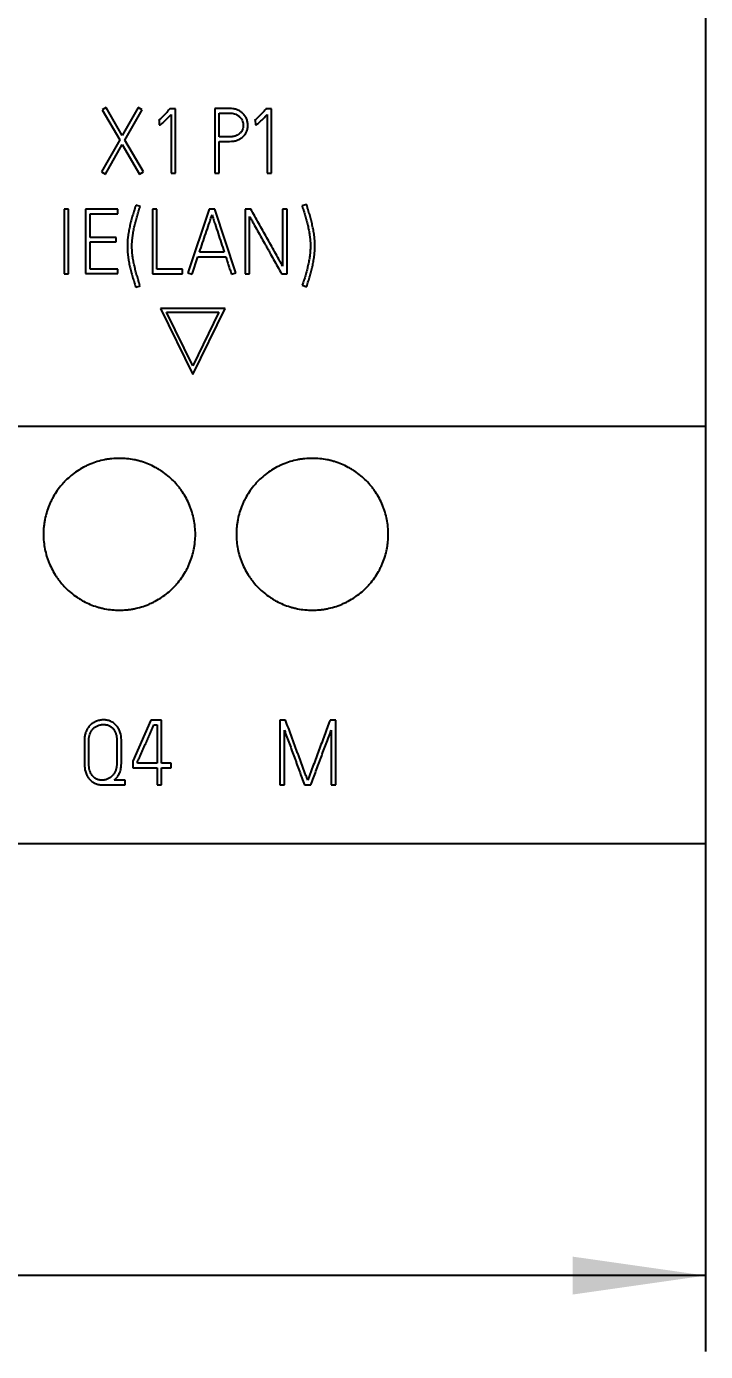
# Model space of a CAD drawing. Extents: x 0 to 420, y 0 to 297.
# Drawn here: x 145.14 to 163.01, y 132 to 166.9 of the extents above; entities that cross this region are included whole.
import ezdxf

# ---------------------------------------------------------------- set-up
doc = ezdxf.new("R2010")
doc.units = 0
doc.header["$LTSCALE"] = 23.1
for name, color, linetype in [('10000_FRONT', 7, 'CONTINUOUS'), ('10100_DIM_FRONT', 7, 'CONTINUOUS'), ('10500_FRONT_LABELING', 7, 'CONTINUOUS')]:
    doc.layers.add(name, color=color, linetype=linetype)
doc.styles.get("Standard").update_dxf_attribs({"font": 'txt', "width": 0.8})
doc.dimstyles.new('DIMSTYLE_1', dxfattribs={"dimtxt": 3.5, "dimasz": 3.5, "dimexe": 0.18, "dimexo": 0.0625, "dimgap": 0.09, "dimtad": 1, "dimtxsty": 'STANDARD', "dimcen": 0.09, "dimazin": 3, "dimtp": 0.05, "dimtm": 0.05, "dimtfac": 1, "dimtofl": 0, "dimtmove": 0, "dimatfit": 3, "dimtolj": 1})

# ---------------------------------------------------------------- blocks, each defined once
blk = doc.blocks.new('*D0')
at = {"layer": '10100_DIM_FRONT', "linetype": 'CONTINUOUS'}
for p, q in [((91.514557, 150.862664), (91.514557, 131.996772)), ((163.014557, 150.862664), (163.014557, 131.996772)), ((91.514557, 133.996772), (127.264557, 133.996772)), ((163.014557, 133.996772), (127.264557, 133.996772))]:
    blk.add_line(p, q, dxfattribs=at)
for points in [[(95.014557, 134.496772), (91.514557, 133.996772), (95.014557, 133.496772)], [(159.514557, 133.496772), (163.014557, 133.996772), (159.514557, 134.496772)]]:
    blk.add_solid(points, dxfattribs=at)
at = {"layer": '10100_DIM_FRONT', "linetype": 'CONTINUOUS', "width": 0.660714}
blk.add_text('71,5', height=3.5, dxfattribs=at).set_placement((123.820742, 134.871772))

msp = doc.modelspace()

# ---------------------------------------------------------------- linework, layer by layer
at = {"layer": '10000_FRONT', "color": 7, "linetype": 'CONTINUOUS'}
for p, q in [((163.015, 235.376), (163.015, 145.376)), ((148.665, 159.476), (149.515, 157.733)), ((150.365, 159.476), (148.665, 159.476)), ((149.515, 157.962), (148.825, 159.376)), ((148.825, 159.376), (150.205, 159.376)), ((149.515, 157.733), (150.365, 159.476)), ((150.205, 159.376), (149.515, 157.962)), ((91.515, 156.376), (163.015, 156.376)), ((91.515, 145.376), (163.015, 145.376))]:
    msp.add_line(p, q, dxfattribs=at)
for points, knots in [([(149.585, 153.526), (149.585, 153.592), (149.581, 153.657), (149.569, 153.787), (149.559, 153.851), (149.534, 153.978), (149.518, 154.042), (149.49, 154.136), (149.48, 154.167), (149.457, 154.229), (149.446, 154.259), (149.408, 154.35), (149.353, 154.468), (149.286, 154.58), (149.232, 154.661), (149.213, 154.688), (149.174, 154.741), (149.154, 154.767), (149.091, 154.843), (149.047, 154.892), (148.909, 155.03), (148.809, 155.113), (148.686, 155.196), (148.672, 155.205), (148.644, 155.223), (148.63, 155.231), (148.588, 155.257), (148.559, 155.273), (148.472, 155.32), (148.413, 155.348), (148.293, 155.398), (148.231, 155.42), (148.137, 155.449), (148.106, 155.457), (148.042, 155.474), (148.009, 155.481), (147.912, 155.5), (147.782, 155.52), (147.652, 155.526), (147.521, 155.526), (147.456, 155.523), (147.357, 155.514), (147.324, 155.51), (147.259, 155.5), (147.226, 155.494), (147.13, 155.475), (147.066, 155.459), (146.941, 155.421), (146.88, 155.399), (146.789, 155.361), (146.759, 155.348), (146.714, 155.327), (146.699, 155.32), (146.67, 155.305), (146.597, 155.267), (146.526, 155.225), (146.364, 155.116), (146.263, 155.033), (146.146, 154.916), (146.123, 154.892), (146.079, 154.844), (146.058, 154.819), (145.996, 154.743), (145.957, 154.691), (145.885, 154.582), (145.851, 154.526), (145.805, 154.44), (145.79, 154.41), (145.762, 154.351), (145.749, 154.321), (145.711, 154.23), (145.668, 154.107), (145.636, 153.981), (145.617, 153.886), (145.611, 153.853), (145.602, 153.789), (145.598, 153.756), (145.588, 153.658), (145.585, 153.592), (145.585, 153.526)], [0, 0, 0, 0, 0.03125, 0.03125, 0.0625, 0.0625, 0.09375, 0.09375, 0.109375, 0.109375, 0.125, 0.125, 0.15625, 0.1875, 0.1875, 0.203125, 0.203125, 0.21875, 0.21875, 0.25, 0.25, 0.3125, 0.3125, 0.320312, 0.320312, 0.328125, 0.328125, 0.34375, 0.34375, 0.375, 0.375, 0.40625, 0.40625, 0.421875, 0.421875, 0.4375, 0.4375, 0.46875, 0.5, 0.5, 0.53125, 0.53125, 0.546875, 0.546875, 0.5625, 0.5625, 0.59375, 0.59375, 0.625, 0.625, 0.640625, 0.640625, 0.648438, 0.648438, 0.65625, 0.6875, 0.6875, 0.75, 0.75, 0.765625, 0.765625, 0.78125, 0.78125, 0.8125, 0.8125, 0.84375, 0.84375, 0.859375, 0.859375, 0.875, 0.875, 0.90625, 0.9375, 0.9375, 0.953125, 0.953125, 0.96875, 0.96875, 1, 1, 1, 1]), ([(154.665, 153.526), (154.665, 153.592), (154.661, 153.657), (154.649, 153.787), (154.639, 153.851), (154.614, 153.978), (154.598, 154.042), (154.57, 154.136), (154.56, 154.167), (154.537, 154.229), (154.526, 154.259), (154.488, 154.35), (154.433, 154.468), (154.366, 154.58), (154.312, 154.661), (154.293, 154.688), (154.254, 154.741), (154.234, 154.767), (154.171, 154.843), (154.127, 154.892), (153.989, 155.03), (153.889, 155.113), (153.766, 155.196), (153.752, 155.205), (153.724, 155.223), (153.71, 155.231), (153.668, 155.257), (153.639, 155.273), (153.552, 155.32), (153.493, 155.348), (153.373, 155.398), (153.311, 155.42), (153.217, 155.449), (153.186, 155.457), (153.122, 155.474), (153.089, 155.481), (152.992, 155.5), (152.862, 155.52), (152.732, 155.526), (152.601, 155.526), (152.536, 155.523), (152.437, 155.514), (152.404, 155.51), (152.339, 155.5), (152.306, 155.494), (152.21, 155.475), (152.146, 155.459), (152.021, 155.421), (151.96, 155.399), (151.869, 155.361), (151.839, 155.348), (151.794, 155.327), (151.779, 155.32), (151.75, 155.305), (151.677, 155.267), (151.606, 155.225), (151.444, 155.116), (151.343, 155.033), (151.226, 154.916), (151.203, 154.892), (151.159, 154.844), (151.138, 154.819), (151.076, 154.743), (151.037, 154.691), (150.965, 154.582), (150.931, 154.526), (150.885, 154.44), (150.87, 154.41), (150.842, 154.351), (150.829, 154.321), (150.791, 154.23), (150.748, 154.107), (150.716, 153.981), (150.697, 153.886), (150.691, 153.853), (150.682, 153.789), (150.678, 153.756), (150.668, 153.658), (150.665, 153.592), (150.665, 153.526)], [0, 0, 0, 0, 0.03125, 0.03125, 0.0625, 0.0625, 0.09375, 0.09375, 0.109375, 0.109375, 0.125, 0.125, 0.15625, 0.1875, 0.1875, 0.203125, 0.203125, 0.21875, 0.21875, 0.25, 0.25, 0.3125, 0.3125, 0.320312, 0.320312, 0.328125, 0.328125, 0.34375, 0.34375, 0.375, 0.375, 0.40625, 0.40625, 0.421875, 0.421875, 0.4375, 0.4375, 0.46875, 0.5, 0.5, 0.53125, 0.53125, 0.546875, 0.546875, 0.5625, 0.5625, 0.59375, 0.59375, 0.625, 0.625, 0.640625, 0.640625, 0.648438, 0.648438, 0.65625, 0.6875, 0.6875, 0.75, 0.75, 0.765625, 0.765625, 0.78125, 0.78125, 0.8125, 0.8125, 0.84375, 0.84375, 0.859375, 0.859375, 0.875, 0.875, 0.90625, 0.9375, 0.9375, 0.953125, 0.953125, 0.96875, 0.96875, 1, 1, 1, 1]), ([(145.585, 153.526), (145.585, 153.46), (145.588, 153.395), (145.601, 153.266), (145.61, 153.201), (145.635, 153.074), (145.651, 153.011), (145.679, 152.917), (145.69, 152.886), (145.712, 152.824), (145.724, 152.793), (145.761, 152.702), (145.817, 152.585), (145.883, 152.473), (145.937, 152.391), (145.956, 152.365), (145.995, 152.312), (146.015, 152.286), (146.078, 152.209), (146.122, 152.161), (146.26, 152.022), (146.36, 151.939), (146.483, 151.857), (146.497, 151.848), (146.525, 151.83), (146.539, 151.821), (146.581, 151.796), (146.61, 151.78), (146.697, 151.733), (146.756, 151.705), (146.876, 151.655), (146.938, 151.633), (147.032, 151.604), (147.063, 151.595), (147.127, 151.579), (147.16, 151.572), (147.257, 151.552), (147.387, 151.533), (147.517, 151.526), (147.648, 151.526), (147.714, 151.529), (147.812, 151.539), (147.845, 151.543), (147.91, 151.553), (148.072, 151.581), (148.229, 151.628), (148.38, 151.691), (148.41, 151.704), (148.455, 151.726), (148.47, 151.733), (148.5, 151.748), (148.573, 151.786), (148.643, 151.828), (148.806, 151.937), (148.907, 152.02), (149.023, 152.136), (149.046, 152.16), (149.09, 152.209), (149.111, 152.234), (149.173, 152.31), (149.212, 152.362), (149.284, 152.47), (149.318, 152.526), (149.364, 152.613), (149.379, 152.642), (149.407, 152.702), (149.42, 152.732), (149.458, 152.822), (149.501, 152.945), (149.533, 153.071), (149.552, 153.167), (149.558, 153.199), (149.568, 153.264), (149.572, 153.296), (149.581, 153.395), (149.585, 153.46), (149.585, 153.526)], [0, 0, 0, 0, 0.03125, 0.03125, 0.0625, 0.0625, 0.09375, 0.09375, 0.109375, 0.109375, 0.125, 0.125, 0.15625, 0.1875, 0.1875, 0.203125, 0.203125, 0.21875, 0.21875, 0.25, 0.25, 0.3125, 0.3125, 0.320312, 0.320312, 0.328125, 0.328125, 0.34375, 0.34375, 0.375, 0.375, 0.40625, 0.40625, 0.421875, 0.421875, 0.4375, 0.4375, 0.46875, 0.5, 0.5, 0.53125, 0.53125, 0.546875, 0.546875, 0.5625, 0.625, 0.625, 0.640625, 0.640625, 0.648438, 0.648438, 0.65625, 0.6875, 0.6875, 0.75, 0.75, 0.765625, 0.765625, 0.78125, 0.78125, 0.8125, 0.8125, 0.84375, 0.84375, 0.859375, 0.859375, 0.875, 0.875, 0.90625, 0.9375, 0.9375, 0.953125, 0.953125, 0.96875, 0.96875, 1, 1, 1, 1]), ([(150.665, 153.526), (150.665, 153.46), (150.668, 153.395), (150.681, 153.266), (150.69, 153.201), (150.715, 153.074), (150.731, 153.011), (150.759, 152.917), (150.77, 152.886), (150.792, 152.824), (150.804, 152.793), (150.841, 152.702), (150.897, 152.585), (150.963, 152.473), (151.017, 152.391), (151.036, 152.365), (151.075, 152.312), (151.095, 152.286), (151.158, 152.209), (151.202, 152.161), (151.34, 152.022), (151.44, 151.939), (151.563, 151.857), (151.577, 151.848), (151.605, 151.83), (151.619, 151.821), (151.661, 151.796), (151.69, 151.78), (151.777, 151.733), (151.836, 151.705), (151.956, 151.655), (152.018, 151.633), (152.112, 151.604), (152.143, 151.595), (152.207, 151.579), (152.24, 151.572), (152.337, 151.552), (152.467, 151.533), (152.597, 151.526), (152.728, 151.526), (152.794, 151.529), (152.892, 151.539), (152.925, 151.543), (152.99, 151.553), (153.152, 151.581), (153.309, 151.628), (153.46, 151.691), (153.49, 151.704), (153.535, 151.726), (153.55, 151.733), (153.58, 151.748), (153.653, 151.786), (153.723, 151.828), (153.886, 151.937), (153.987, 152.02), (154.103, 152.136), (154.126, 152.16), (154.17, 152.209), (154.191, 152.234), (154.253, 152.31), (154.292, 152.362), (154.364, 152.47), (154.398, 152.526), (154.444, 152.613), (154.459, 152.642), (154.487, 152.702), (154.5, 152.732), (154.538, 152.822), (154.581, 152.945), (154.613, 153.071), (154.632, 153.167), (154.638, 153.199), (154.648, 153.264), (154.652, 153.296), (154.661, 153.395), (154.665, 153.46), (154.665, 153.526)], [0, 0, 0, 0, 0.03125, 0.03125, 0.0625, 0.0625, 0.09375, 0.09375, 0.109375, 0.109375, 0.125, 0.125, 0.15625, 0.1875, 0.1875, 0.203125, 0.203125, 0.21875, 0.21875, 0.25, 0.25, 0.3125, 0.3125, 0.320312, 0.320312, 0.328125, 0.328125, 0.34375, 0.34375, 0.375, 0.375, 0.40625, 0.40625, 0.421875, 0.421875, 0.4375, 0.4375, 0.46875, 0.5, 0.5, 0.53125, 0.53125, 0.546875, 0.546875, 0.5625, 0.625, 0.625, 0.640625, 0.640625, 0.648438, 0.648438, 0.65625, 0.6875, 0.6875, 0.75, 0.75, 0.765625, 0.765625, 0.78125, 0.78125, 0.8125, 0.8125, 0.84375, 0.84375, 0.859375, 0.859375, 0.875, 0.875, 0.90625, 0.9375, 0.9375, 0.953125, 0.953125, 0.96875, 0.96875, 1, 1, 1, 1])]:
    msp.add_open_spline(points, degree=3, knots=knots, dxfattribs=at)
at = {"layer": '10500_FRONT_LABELING', "color": 7, "linetype": 'CONTINUOUS'}
for p, q in [((147.235, 164.767), (147.133, 164.708)), ((147.659, 164.032), (147.235, 164.767)), ((148.077, 164.767), (147.659, 164.032)), ((148.183, 164.708), (148.077, 164.767)), ((147.133, 164.708), (147.593, 163.914)), ((147.73, 163.911), (148.183, 164.708)), ((148.614, 164.428), (148.628, 164.432)), ((148.628, 164.432), (148.635, 164.312)), ((148.914, 164.732), (148.897, 164.713)), ((149.062, 164.732), (148.914, 164.732)), ((148.944, 164.586), (148.944, 163.039)), ((149.062, 163.039), (149.062, 164.732)), ((150.095, 164.741), (150.095, 163.041)), ((150.486, 164.741), (150.095, 164.741)), ((150.215, 163.996), (150.215, 164.621)), ((150.215, 164.621), (150.486, 164.621)), ((151.145, 164.428), (151.159, 164.432)), ((151.159, 164.432), (151.166, 164.312)), ((151.444, 164.732), (151.427, 164.713)), ((151.593, 164.732), (151.444, 164.732)), ((151.475, 164.586), (151.475, 163.039)), ((151.593, 163.039), (151.593, 164.732)), ((147.593, 163.914), (147.115, 163.072)), ((147.218, 163.013), (147.662, 163.793)), ((147.662, 163.793), (148.114, 163.013)), ((148.218, 163.072), (147.73, 163.911)), ((150.486, 163.996), (150.215, 163.996)), ((150.215, 163.041), (150.215, 163.876)), ((150.215, 163.876), (150.486, 163.876)), ((147.115, 163.072), (147.218, 163.013)), ((148.114, 163.013), (148.218, 163.072)), ((148.944, 163.039), (149.062, 163.039)), ((150.095, 163.041), (150.215, 163.041)), ((151.475, 163.039), (151.593, 163.039)), ((146.13, 162.086), (146.13, 160.39)), ((146.248, 162.086), (146.13, 162.086)), ((146.248, 160.39), (146.248, 162.086)), ((146.692, 162.09), (146.692, 160.395)), ((147.541, 162.09), (146.692, 162.09)), ((146.811, 161.348), (146.811, 161.97)), ((146.811, 161.97), (147.541, 161.97)), ((147.541, 161.97), (147.541, 162.09)), ((148.017, 162.199), (148.014, 162.189)), ((148.133, 162.163), (148.017, 162.199)), ((148.128, 162.154), (148.133, 162.163)), ((148.452, 162.088), (148.452, 160.39)), ((148.573, 162.088), (148.452, 162.088)), ((148.573, 160.511), (148.573, 162.088)), ((149.949, 162.093), (149.384, 160.416)), ((150.1, 162.093), (149.949, 162.093)), ((150.651, 160.416), (150.1, 162.093)), ((150.895, 162.09), (150.895, 160.39)), ((151.049, 162.09), (150.895, 162.09)), ((151.883, 162.09), (151.883, 160.586)), ((152.004, 162.09), (151.883, 162.09)), ((152.004, 160.39), (152.004, 162.09)), ((152.512, 162.211), (152.397, 162.175)), ((152.397, 162.175), (152.399, 162.166)), ((152.515, 162.201), (152.512, 162.211)), ((151.013, 160.39), (151.013, 161.899)), ((147.496, 161.348), (146.811, 161.348)), ((147.496, 161.23), (147.496, 161.348)), ((146.811, 160.513), (146.811, 161.23)), ((146.811, 161.23), (147.496, 161.23)), ((150.344, 160.958), (149.693, 160.958)), ((149.497, 160.378), (149.653, 160.838)), ((149.653, 160.838), (150.384, 160.838)), ((146.13, 160.39), (146.248, 160.39)), ((146.692, 160.395), (147.541, 160.395)), ((147.541, 160.513), (146.811, 160.513)), ((147.541, 160.395), (147.541, 160.513)), ((148.452, 160.39), (149.249, 160.39)), ((149.249, 160.511), (148.573, 160.511)), ((149.249, 160.39), (149.249, 160.511)), ((149.384, 160.416), (149.497, 160.378)), ((150.535, 160.378), (150.651, 160.416)), ((150.895, 160.39), (151.013, 160.39)), ((151.855, 160.39), (152.004, 160.39)), ((148.012, 160.046), (148.014, 160.034)), ((148.014, 160.034), (148.128, 160.072)), ((148.128, 160.072), (148.126, 160.081)), ((152.415, 160.129), (152.399, 160.084)), ((152.399, 160.084), (152.515, 160.046)), ((152.515, 160.046), (152.517, 160.058)), ((148.416, 148.626), (147.94, 147.551)), ((148.697, 148.626), (148.416, 148.626)), ((148.494, 148.508), (148.577, 148.508)), ((148.577, 148.508), (148.577, 147.494)), ((148.697, 147.494), (148.697, 148.626)), ((151.809, 148.626), (151.809, 146.926)), ((151.96, 148.626), (151.809, 148.626)), ((151.93, 146.926), (151.93, 148.362)), ((153.283, 148.626), (153.13, 148.626)), ((153.163, 148.367), (153.163, 146.926)), ((153.283, 146.926), (153.283, 148.626)), ((146.665, 148.112), (146.665, 147.469)), ((146.782, 147.469), (146.782, 148.112)), ((147.516, 148.112), (147.516, 147.483)), ((147.636, 147.483), (147.636, 148.112)), ((147.94, 147.551), (147.94, 147.377)), ((147.94, 147.377), (148.577, 147.377)), ((148.058, 147.494), (148.058, 147.525)), ((148.577, 147.494), (148.058, 147.494)), ((148.577, 147.377), (148.577, 146.926)), ((148.947, 147.494), (148.697, 147.494)), ((148.697, 146.926), (148.697, 147.377)), ((148.697, 147.377), (148.947, 147.377)), ((148.947, 147.377), (148.947, 147.494)), ((147.74, 147.047), (147.447, 147.047)), ((147.74, 146.926), (147.74, 147.047)), ((147.127, 146.926), (147.74, 146.926)), ((148.577, 146.926), (148.697, 146.926)), ((151.809, 146.926), (151.93, 146.926)), ((152.455, 146.926), (152.628, 146.926)), ((153.163, 146.926), (153.283, 146.926))]:
    msp.add_line(p, q, dxfattribs=at)
for points, knots in [([(148.897, 164.713), (148.886, 164.7), (148.875, 164.688), (148.852, 164.663), (148.841, 164.651), (148.807, 164.614), (148.784, 164.589), (148.738, 164.541), (148.714, 164.517), (148.678, 164.482), (148.666, 164.47), (148.647, 164.454), (148.641, 164.448), (148.628, 164.437), (148.621, 164.432), (148.614, 164.428)], [0, 0, 0, 0, 0.125, 0.125, 0.25, 0.25, 0.5, 0.5, 0.75, 0.75, 0.875, 0.875, 0.9375, 0.9375, 1, 1, 1, 1]), ([(148.635, 164.312), (148.64, 164.312), (148.644, 164.313), (148.653, 164.315), (148.657, 164.316), (148.665, 164.319), (148.669, 164.321), (148.677, 164.325), (148.68, 164.327), (148.691, 164.335), (148.698, 164.34), (148.712, 164.351), (148.718, 164.357), (148.738, 164.374), (148.75, 164.386), (148.776, 164.41), (148.788, 164.422), (148.825, 164.459), (148.849, 164.484), (148.897, 164.535), (148.921, 164.56), (148.944, 164.586)], [0, 0, 0, 0, 0.03125, 0.03125, 0.0625, 0.0625, 0.09375, 0.09375, 0.125, 0.125, 0.1875, 0.1875, 0.25, 0.25, 0.375, 0.375, 0.5, 0.5, 0.75, 0.75, 1, 1, 1, 1]), ([(150.486, 163.876), (150.517, 163.876), (150.547, 163.878), (150.606, 163.886), (150.636, 163.892), (150.679, 163.905), (150.693, 163.91), (150.721, 163.922), (150.735, 163.928), (150.761, 163.942), (150.774, 163.95), (150.799, 163.967), (150.811, 163.976), (150.846, 164.006), (150.867, 164.027), (150.895, 164.063), (150.903, 164.075), (150.919, 164.102), (150.926, 164.115), (150.944, 164.156), (150.953, 164.185), (150.965, 164.245), (150.968, 164.275), (150.967, 164.32), (150.966, 164.335), (150.962, 164.365), (150.96, 164.38), (150.95, 164.424), (150.94, 164.453), (150.922, 164.494), (150.915, 164.508), (150.899, 164.533), (150.891, 164.546), (150.873, 164.57), (150.864, 164.582), (150.843, 164.604), (150.832, 164.615), (150.798, 164.645), (150.774, 164.662), (150.734, 164.684), (150.721, 164.691), (150.693, 164.703), (150.679, 164.709), (150.636, 164.724), (150.607, 164.731), (150.547, 164.739), (150.517, 164.741), (150.486, 164.741)], [0, 0, 0, 0, 0.0625, 0.0625, 0.125, 0.125, 0.15625, 0.15625, 0.1875, 0.1875, 0.21875, 0.21875, 0.25, 0.25, 0.3125, 0.3125, 0.34375, 0.34375, 0.375, 0.375, 0.4375, 0.4375, 0.5, 0.5, 0.53125, 0.53125, 0.5625, 0.5625, 0.625, 0.625, 0.65625, 0.65625, 0.6875, 0.6875, 0.71875, 0.71875, 0.75, 0.75, 0.8125, 0.8125, 0.84375, 0.84375, 0.875, 0.875, 0.9375, 0.9375, 1, 1, 1, 1]), ([(150.486, 164.621), (150.509, 164.621), (150.531, 164.62), (150.575, 164.614), (150.597, 164.609), (150.639, 164.595), (150.66, 164.586), (150.689, 164.57), (150.698, 164.564), (150.717, 164.552), (150.726, 164.545), (150.752, 164.524), (150.767, 164.508), (150.788, 164.482), (150.794, 164.473), (150.806, 164.454), (150.812, 164.444), (150.826, 164.414), (150.833, 164.393), (150.841, 164.36), (150.843, 164.349), (150.846, 164.327), (150.847, 164.316), (150.847, 164.294), (150.847, 164.283), (150.845, 164.261), (150.843, 164.25), (150.837, 164.217), (150.83, 164.196), (150.816, 164.165), (150.811, 164.155), (150.799, 164.136), (150.793, 164.127), (150.779, 164.11), (150.771, 164.102), (150.755, 164.086), (150.747, 164.079), (150.72, 164.058), (150.701, 164.047), (150.671, 164.032), (150.661, 164.027), (150.64, 164.019), (150.63, 164.016), (150.608, 164.01), (150.597, 164.007), (150.576, 164.003), (150.564, 164.001), (150.531, 163.997), (150.509, 163.996), (150.486, 163.996)], [0, 0, 0, 0, 0.0625, 0.0625, 0.125, 0.125, 0.1875, 0.1875, 0.21875, 0.21875, 0.25, 0.25, 0.3125, 0.3125, 0.34375, 0.34375, 0.375, 0.375, 0.4375, 0.4375, 0.46875, 0.46875, 0.5, 0.5, 0.53125, 0.53125, 0.5625, 0.5625, 0.625, 0.625, 0.65625, 0.65625, 0.6875, 0.6875, 0.71875, 0.71875, 0.75, 0.75, 0.8125, 0.8125, 0.84375, 0.84375, 0.875, 0.875, 0.90625, 0.90625, 0.9375, 0.9375, 1, 1, 1, 1]), ([(151.427, 164.713), (151.416, 164.7), (151.405, 164.688), (151.382, 164.663), (151.371, 164.651), (151.337, 164.614), (151.314, 164.589), (151.268, 164.541), (151.245, 164.517), (151.209, 164.482), (151.196, 164.47), (151.178, 164.454), (151.171, 164.448), (151.158, 164.437), (151.152, 164.432), (151.145, 164.428)], [0, 0, 0, 0, 0.125, 0.125, 0.25, 0.25, 0.5, 0.5, 0.75, 0.75, 0.875, 0.875, 0.9375, 0.9375, 1, 1, 1, 1]), ([(151.166, 164.312), (151.17, 164.312), (151.175, 164.313), (151.183, 164.315), (151.187, 164.316), (151.196, 164.319), (151.2, 164.321), (151.207, 164.325), (151.211, 164.327), (151.221, 164.335), (151.228, 164.34), (151.242, 164.351), (151.249, 164.357), (151.268, 164.374), (151.281, 164.386), (151.306, 164.41), (151.318, 164.422), (151.355, 164.459), (151.379, 164.484), (151.427, 164.535), (151.451, 164.56), (151.475, 164.586)], [0, 0, 0, 0, 0.03125, 0.03125, 0.0625, 0.0625, 0.09375, 0.09375, 0.125, 0.125, 0.1875, 0.1875, 0.25, 0.25, 0.375, 0.375, 0.5, 0.5, 0.75, 0.75, 1, 1, 1, 1]), ([(148.014, 162.189), (148.009, 162.167), (148.002, 162.145), (147.991, 162.113), (147.987, 162.102), (147.98, 162.08), (147.977, 162.069), (147.967, 162.036), (147.96, 162.014), (147.947, 161.97), (147.94, 161.949), (147.92, 161.883), (147.908, 161.839), (147.884, 161.75), (147.873, 161.706), (147.853, 161.616), (147.844, 161.571), (147.827, 161.481), (147.82, 161.436), (147.808, 161.345), (147.803, 161.3), (147.796, 161.209), (147.795, 161.164), (147.794, 161.073), (147.795, 161.027), (147.8, 160.959), (147.801, 160.936), (147.806, 160.89), (147.809, 160.868), (147.818, 160.799), (147.825, 160.754), (147.841, 160.664), (147.851, 160.619), (147.871, 160.53), (147.882, 160.485), (147.906, 160.397), (147.918, 160.353), (147.944, 160.265), (147.958, 160.221), (147.985, 160.133), (147.998, 160.09), (148.012, 160.046)], [0, 0, 0, 0, 0.03125, 0.03125, 0.046875, 0.046875, 0.0625, 0.0625, 0.09375, 0.09375, 0.125, 0.125, 0.1875, 0.1875, 0.25, 0.25, 0.3125, 0.3125, 0.375, 0.375, 0.4375, 0.4375, 0.5, 0.5, 0.5625, 0.5625, 0.59375, 0.59375, 0.625, 0.625, 0.6875, 0.6875, 0.75, 0.75, 0.8125, 0.8125, 0.875, 0.875, 0.9375, 0.9375, 1, 1, 1, 1]), ([(148.126, 160.081), (148.12, 160.103), (148.113, 160.124), (148.102, 160.156), (148.099, 160.166), (148.092, 160.187), (148.089, 160.198), (148.079, 160.23), (148.073, 160.251), (148.06, 160.294), (148.054, 160.315), (148.035, 160.379), (148.023, 160.422), (148.001, 160.508), (147.99, 160.551), (147.97, 160.637), (147.96, 160.681), (147.944, 160.768), (147.937, 160.812), (147.926, 160.899), (147.921, 160.943), (147.916, 161.031), (147.915, 161.075), (147.915, 161.164), (147.917, 161.208), (147.924, 161.297), (147.928, 161.341), (147.941, 161.429), (147.948, 161.472), (147.964, 161.559), (147.973, 161.602), (147.993, 161.688), (148.003, 161.73), (148.026, 161.816), (148.038, 161.858), (148.064, 161.943), (148.077, 161.985), (148.102, 162.069), (148.115, 162.112), (148.128, 162.154)], [0, 0, 0, 0, 0.03125, 0.03125, 0.046875, 0.046875, 0.0625, 0.0625, 0.09375, 0.09375, 0.125, 0.125, 0.1875, 0.1875, 0.25, 0.25, 0.3125, 0.3125, 0.375, 0.375, 0.4375, 0.4375, 0.5, 0.5, 0.5625, 0.5625, 0.625, 0.625, 0.6875, 0.6875, 0.75, 0.75, 0.8125, 0.8125, 0.875, 0.875, 0.9375, 0.9375, 1, 1, 1, 1]), ([(151.883, 160.586), (151.866, 160.618), (151.849, 160.649), (151.814, 160.711), (151.797, 160.743), (151.744, 160.837), (151.709, 160.899), (151.604, 161.087), (151.535, 161.212), (151.396, 161.463), (151.326, 161.588), (151.187, 161.839), (151.118, 161.965), (151.049, 162.09)], [0, 0, 0, 0, 0.0625, 0.0625, 0.125, 0.125, 0.25, 0.25, 0.5, 0.5, 0.75, 0.75, 1, 1, 1, 1]), ([(152.399, 162.166), (152.404, 162.145), (152.411, 162.124), (152.422, 162.093), (152.425, 162.083), (152.432, 162.062), (152.435, 162.051), (152.445, 162.02), (152.451, 161.999), (152.464, 161.957), (152.47, 161.936), (152.488, 161.874), (152.5, 161.832), (152.523, 161.747), (152.533, 161.705), (152.554, 161.62), (152.563, 161.578), (152.58, 161.492), (152.587, 161.449), (152.6, 161.363), (152.604, 161.32), (152.611, 161.234), (152.613, 161.191), (152.615, 161.104), (152.614, 161.06), (152.61, 160.995), (152.609, 160.973), (152.605, 160.929), (152.603, 160.908), (152.595, 160.843), (152.589, 160.8), (152.574, 160.714), (152.565, 160.672), (152.546, 160.587), (152.536, 160.545), (152.52, 160.482), (152.514, 160.461), (152.503, 160.42), (152.497, 160.399), (152.485, 160.357), (152.479, 160.336), (152.467, 160.295), (152.46, 160.274), (152.451, 160.243), (152.447, 160.232), (152.441, 160.212), (152.438, 160.201), (152.429, 160.17), (152.423, 160.149), (152.415, 160.129)], [0, 0, 0, 0, 0.03125, 0.03125, 0.046875, 0.046875, 0.0625, 0.0625, 0.09375, 0.09375, 0.125, 0.125, 0.1875, 0.1875, 0.25, 0.25, 0.3125, 0.3125, 0.375, 0.375, 0.4375, 0.4375, 0.5, 0.5, 0.5625, 0.5625, 0.59375, 0.59375, 0.625, 0.625, 0.6875, 0.6875, 0.75, 0.75, 0.8125, 0.8125, 0.84375, 0.84375, 0.875, 0.875, 0.90625, 0.90625, 0.9375, 0.9375, 0.953125, 0.953125, 0.96875, 0.96875, 1, 1, 1, 1]), ([(152.517, 160.058), (152.531, 160.101), (152.544, 160.145), (152.571, 160.232), (152.585, 160.275), (152.611, 160.362), (152.623, 160.406), (152.646, 160.494), (152.656, 160.538), (152.676, 160.627), (152.685, 160.671), (152.701, 160.76), (152.708, 160.805), (152.72, 160.895), (152.725, 160.94), (152.73, 161.009), (152.731, 161.032), (152.732, 161.078), (152.732, 161.101), (152.732, 161.17), (152.731, 161.216), (152.724, 161.307), (152.72, 161.353), (152.707, 161.444), (152.7, 161.489), (152.684, 161.58), (152.674, 161.625), (152.654, 161.715), (152.643, 161.759), (152.62, 161.848), (152.608, 161.893), (152.588, 161.959), (152.582, 161.981), (152.569, 162.025), (152.562, 162.047), (152.552, 162.08), (152.549, 162.091), (152.542, 162.113), (152.538, 162.124), (152.528, 162.157), (152.52, 162.179), (152.515, 162.201)], [0, 0, 0, 0, 0.0625, 0.0625, 0.125, 0.125, 0.1875, 0.1875, 0.25, 0.25, 0.3125, 0.3125, 0.375, 0.375, 0.4375, 0.4375, 0.46875, 0.46875, 0.5, 0.5, 0.5625, 0.5625, 0.625, 0.625, 0.6875, 0.6875, 0.75, 0.75, 0.8125, 0.8125, 0.875, 0.875, 0.90625, 0.90625, 0.9375, 0.9375, 0.953125, 0.953125, 0.96875, 0.96875, 1, 1, 1, 1]), ([(149.693, 160.958), (149.721, 161.04), (149.748, 161.122), (149.803, 161.286), (149.831, 161.368), (149.887, 161.532), (149.915, 161.614), (149.957, 161.737), (149.97, 161.778), (149.997, 161.86), (150.011, 161.901), (150.025, 161.942)], [0, 0, 0, 0, 0.25, 0.25, 0.5, 0.5, 0.75, 0.75, 0.875, 0.875, 1, 1, 1, 1]), ([(150.025, 161.942), (150.038, 161.901), (150.051, 161.86), (150.077, 161.778), (150.09, 161.737), (150.13, 161.614), (150.157, 161.532), (150.21, 161.368), (150.238, 161.286), (150.291, 161.123), (150.318, 161.041), (150.344, 160.958)], [0, 0, 0, 0, 0.125, 0.125, 0.25, 0.25, 0.5, 0.5, 0.75, 0.75, 1, 1, 1, 1]), ([(151.013, 161.899), (151.029, 161.867), (151.047, 161.836), (151.082, 161.773), (151.1, 161.742), (151.153, 161.648), (151.188, 161.585), (151.294, 161.396), (151.363, 161.27), (151.451, 161.113), (151.469, 161.082), (151.504, 161.019), (151.522, 160.988), (151.574, 160.893), (151.609, 160.83), (151.715, 160.642), (151.785, 160.516), (151.855, 160.39)], [0, 0, 0, 0, 0.0625, 0.0625, 0.125, 0.125, 0.25, 0.25, 0.5, 0.5, 0.5625, 0.5625, 0.625, 0.625, 0.75, 0.75, 1, 1, 1, 1]), ([(150.384, 160.838), (150.396, 160.8), (150.408, 160.761), (150.433, 160.684), (150.445, 160.646), (150.471, 160.57), (150.484, 160.531), (150.504, 160.474), (150.511, 160.455), (150.523, 160.417), (150.529, 160.398), (150.535, 160.378)], [0, 0, 0, 0, 0.25, 0.25, 0.5, 0.5, 0.75, 0.75, 0.875, 0.875, 1, 1, 1, 1]), ([(147.636, 148.112), (147.636, 148.179), (147.628, 148.244), (147.602, 148.324), (147.596, 148.339), (147.583, 148.37), (147.576, 148.385), (147.56, 148.414), (147.551, 148.428), (147.537, 148.449), (147.532, 148.455), (147.522, 148.469), (147.517, 148.475), (147.489, 148.507), (147.465, 148.529), (147.425, 148.559), (147.411, 148.568), (147.382, 148.585), (147.367, 148.592), (147.321, 148.612), (147.289, 148.622), (147.24, 148.631), (147.223, 148.633), (147.19, 148.636), (147.173, 148.636), (147.14, 148.635), (147.123, 148.634), (147.089, 148.63), (147.073, 148.627), (147.024, 148.616), (146.993, 148.605), (146.954, 148.589), (146.947, 148.585), (146.932, 148.577), (146.924, 148.573), (146.902, 148.561), (146.888, 148.552), (146.861, 148.533), (146.848, 148.523), (146.829, 148.507), (146.823, 148.501), (146.811, 148.489), (146.805, 148.483), (146.777, 148.453), (146.757, 148.426), (146.731, 148.384), (146.723, 148.369), (146.709, 148.339), (146.702, 148.324), (146.691, 148.293), (146.686, 148.277), (146.678, 148.245), (146.674, 148.228), (146.669, 148.196), (146.668, 148.179), (146.665, 148.146), (146.665, 148.129), (146.665, 148.112)], [0, 0, 0, 0, 0.125, 0.125, 0.15625, 0.15625, 0.1875, 0.1875, 0.21875, 0.21875, 0.234375, 0.234375, 0.25, 0.25, 0.3125, 0.3125, 0.34375, 0.34375, 0.375, 0.375, 0.4375, 0.4375, 0.46875, 0.46875, 0.5, 0.5, 0.53125, 0.53125, 0.5625, 0.5625, 0.625, 0.625, 0.640625, 0.640625, 0.65625, 0.65625, 0.6875, 0.6875, 0.71875, 0.71875, 0.734375, 0.734375, 0.75, 0.75, 0.8125, 0.8125, 0.84375, 0.84375, 0.875, 0.875, 0.90625, 0.90625, 0.9375, 0.9375, 0.96875, 0.96875, 1, 1, 1, 1]), ([(146.782, 148.112), (146.782, 148.138), (146.784, 148.163), (146.791, 148.213), (146.797, 148.237), (146.81, 148.274), (146.815, 148.286), (146.825, 148.309), (146.831, 148.32), (146.844, 148.342), (146.851, 148.352), (146.866, 148.373), (146.874, 148.383), (146.9, 148.412), (146.919, 148.428), (146.95, 148.451), (146.961, 148.458), (146.983, 148.47), (146.994, 148.476), (147.029, 148.491), (147.054, 148.499), (147.091, 148.508), (147.104, 148.51), (147.129, 148.514), (147.142, 148.515), (147.167, 148.516), (147.18, 148.515), (147.206, 148.514), (147.218, 148.512), (147.256, 148.506), (147.281, 148.498), (147.315, 148.483), (147.327, 148.478), (147.349, 148.465), (147.36, 148.458), (147.39, 148.435), (147.409, 148.417), (147.442, 148.378), (147.455, 148.356), (147.473, 148.322), (147.478, 148.311), (147.487, 148.287), (147.492, 148.275), (147.502, 148.238), (147.508, 148.214), (147.514, 148.163), (147.516, 148.138), (147.516, 148.112)], [0, 0, 0, 0, 0.0625, 0.0625, 0.125, 0.125, 0.15625, 0.15625, 0.1875, 0.1875, 0.21875, 0.21875, 0.25, 0.25, 0.3125, 0.3125, 0.34375, 0.34375, 0.375, 0.375, 0.4375, 0.4375, 0.46875, 0.46875, 0.5, 0.5, 0.53125, 0.53125, 0.5625, 0.5625, 0.625, 0.625, 0.65625, 0.65625, 0.6875, 0.6875, 0.75, 0.75, 0.8125, 0.8125, 0.84375, 0.84375, 0.875, 0.875, 0.9375, 0.9375, 1, 1, 1, 1]), ([(148.058, 147.525), (148.063, 147.535), (148.067, 147.546), (148.077, 147.566), (148.081, 147.576), (148.095, 147.607), (148.104, 147.627), (148.132, 147.689), (148.15, 147.73), (148.186, 147.812), (148.204, 147.852), (148.241, 147.934), (148.259, 147.975), (148.296, 148.057), (148.314, 148.098), (148.35, 148.18), (148.368, 148.221), (148.404, 148.303), (148.422, 148.344), (148.449, 148.406), (148.458, 148.426), (148.476, 148.467), (148.485, 148.488), (148.494, 148.508)], [0, 0, 0, 0, 0.03125, 0.03125, 0.0625, 0.0625, 0.125, 0.125, 0.25, 0.25, 0.375, 0.375, 0.5, 0.5, 0.625, 0.625, 0.75, 0.75, 0.875, 0.875, 0.9375, 0.9375, 1, 1, 1, 1]), ([(151.93, 148.362), (151.951, 148.302), (151.973, 148.242), (152.017, 148.123), (152.039, 148.063), (152.083, 147.944), (152.105, 147.884), (152.149, 147.764), (152.171, 147.704), (152.204, 147.614), (152.215, 147.584), (152.237, 147.525), (152.248, 147.495), (152.28, 147.405), (152.302, 147.345), (152.368, 147.166), (152.412, 147.046), (152.455, 146.926)], [0, 0, 0, 0, 0.125, 0.125, 0.25, 0.25, 0.375, 0.375, 0.5, 0.5, 0.5625, 0.5625, 0.625, 0.625, 0.75, 0.75, 1, 1, 1, 1]), ([(152.545, 147.047), (152.538, 147.062), (152.531, 147.079), (152.519, 147.112), (152.513, 147.128), (152.494, 147.177), (152.482, 147.21), (152.445, 147.309), (152.42, 147.375), (152.371, 147.506), (152.347, 147.572), (152.311, 147.671), (152.299, 147.704), (152.275, 147.77), (152.263, 147.803), (152.239, 147.869), (152.227, 147.902), (152.203, 147.968), (152.191, 148.001), (152.166, 148.066), (152.154, 148.099), (152.13, 148.165), (152.069, 148.33), (152.009, 148.495), (151.96, 148.626)], [0, 0, 0, 0, 0.03125, 0.03125, 0.0625, 0.0625, 0.125, 0.125, 0.25, 0.25, 0.375, 0.375, 0.4375, 0.4375, 0.5, 0.5, 0.5625, 0.5625, 0.625, 0.625, 0.6875, 0.6875, 0.75, 1, 1, 1, 1]), ([(153.13, 148.626), (153.081, 148.495), (153.033, 148.363), (152.96, 148.165), (152.935, 148.1), (152.886, 147.968), (152.861, 147.903), (152.788, 147.705), (152.739, 147.573), (152.666, 147.376), (152.641, 147.31), (152.604, 147.212), (152.592, 147.179), (152.574, 147.129), (152.568, 147.113), (152.557, 147.08), (152.551, 147.063), (152.545, 147.047)], [0, 0, 0, 0, 0.25, 0.25, 0.375, 0.375, 0.5, 0.5, 0.75, 0.75, 0.875, 0.875, 0.9375, 0.9375, 0.96875, 0.96875, 1, 1, 1, 1]), ([(152.628, 146.926), (152.672, 147.046), (152.716, 147.167), (152.783, 147.347), (152.805, 147.407), (152.839, 147.497), (152.85, 147.527), (152.872, 147.587), (152.883, 147.617), (152.916, 147.707), (152.938, 147.767), (152.983, 147.887), (153.005, 147.947), (153.05, 148.067), (153.072, 148.127), (153.118, 148.247), (153.141, 148.307), (153.163, 148.367)], [0, 0, 0, 0, 0.25, 0.25, 0.375, 0.375, 0.4375, 0.4375, 0.5, 0.5, 0.625, 0.625, 0.75, 0.75, 0.875, 0.875, 1, 1, 1, 1]), ([(146.665, 147.469), (146.665, 147.402), (146.672, 147.336), (146.696, 147.256), (146.701, 147.24), (146.713, 147.209), (146.72, 147.194), (146.734, 147.164), (146.742, 147.15), (146.755, 147.128), (146.76, 147.121), (146.769, 147.107), (146.774, 147.101), (146.799, 147.067), (146.822, 147.043), (146.86, 147.011), (146.874, 147.001), (146.902, 146.983), (146.931, 146.967), (146.962, 146.955), (146.994, 146.944), (147.01, 146.94), (147.06, 146.929), (147.093, 146.926), (147.127, 146.926)], [0, 0, 0, 0, 0.25, 0.25, 0.3125, 0.3125, 0.375, 0.375, 0.4375, 0.4375, 0.46875, 0.46875, 0.5, 0.5, 0.625, 0.625, 0.6875, 0.6875, 0.75, 0.8125, 0.8125, 0.875, 0.875, 1, 1, 1, 1]), ([(147.516, 147.483), (147.516, 147.456), (147.514, 147.43), (147.509, 147.391), (147.507, 147.378), (147.501, 147.353), (147.497, 147.34), (147.485, 147.302), (147.475, 147.278), (147.457, 147.243), (147.45, 147.232), (147.436, 147.209), (147.428, 147.199), (147.403, 147.168), (147.385, 147.149), (147.354, 147.124), (147.344, 147.116), (147.322, 147.102), (147.31, 147.095), (147.275, 147.077), (147.25, 147.067), (147.212, 147.057), (147.199, 147.054), (147.173, 147.049), (147.16, 147.048), (147.134, 147.046), (147.12, 147.046), (147.101, 147.047), (147.094, 147.048), (147.081, 147.049), (147.074, 147.05), (147.042, 147.055), (147.01, 147.065), (146.98, 147.079), (146.969, 147.085), (146.963, 147.088), (146.946, 147.099), (146.924, 147.114), (146.905, 147.131), (146.886, 147.15), (146.877, 147.16), (146.853, 147.192), (146.839, 147.214), (146.822, 147.25), (146.817, 147.262), (146.808, 147.287), (146.804, 147.3), (146.794, 147.338), (146.79, 147.363), (146.784, 147.416), (146.782, 147.442), (146.782, 147.469)], [0, 0, 0, 0, 0.0625, 0.0625, 0.09375, 0.09375, 0.125, 0.125, 0.1875, 0.1875, 0.21875, 0.21875, 0.25, 0.25, 0.3125, 0.3125, 0.34375, 0.34375, 0.375, 0.375, 0.4375, 0.4375, 0.46875, 0.46875, 0.5, 0.5, 0.53125, 0.53125, 0.546875, 0.546875, 0.5625, 0.5625, 0.625, 0.640625, 0.640625, 0.65625, 0.65625, 0.6875, 0.71875, 0.71875, 0.75, 0.75, 0.8125, 0.8125, 0.84375, 0.84375, 0.875, 0.875, 0.9375, 0.9375, 1, 1, 1, 1]), ([(147.447, 147.047), (147.463, 147.06), (147.478, 147.074), (147.506, 147.104), (147.519, 147.12), (147.537, 147.144), (147.542, 147.153), (147.553, 147.17), (147.559, 147.179), (147.574, 147.206), (147.583, 147.224), (147.599, 147.262), (147.606, 147.281), (147.618, 147.32), (147.622, 147.34), (147.633, 147.401), (147.636, 147.442), (147.636, 147.483)], [0, 0, 0, 0, 0.125, 0.125, 0.25, 0.25, 0.3125, 0.3125, 0.375, 0.375, 0.5, 0.5, 0.625, 0.625, 0.75, 0.75, 1, 1, 1, 1])]:
    msp.add_open_spline(points, degree=3, knots=knots, dxfattribs=at)

# ---------------------------------------------------------------- dimensions: what is measured, and where the dimension line sits
at = {"layer": '10100_DIM_FRONT', "linetype": 'CONTINUOUS'}
dim = msp.add_linear_dim(base=(163.015, 133.997), p1=(91.515, 150.863), p2=(163.015, 150.863), text='71,5', dimstyle='DIMSTYLE_1', dxfattribs=at)
dim.commit()
dim.dimension.update_dxf_attribs({"geometry": '*D0', "text_midpoint": (128.446, 136.622), "dimtype": 160})

doc.saveas('drawing.dxf')
